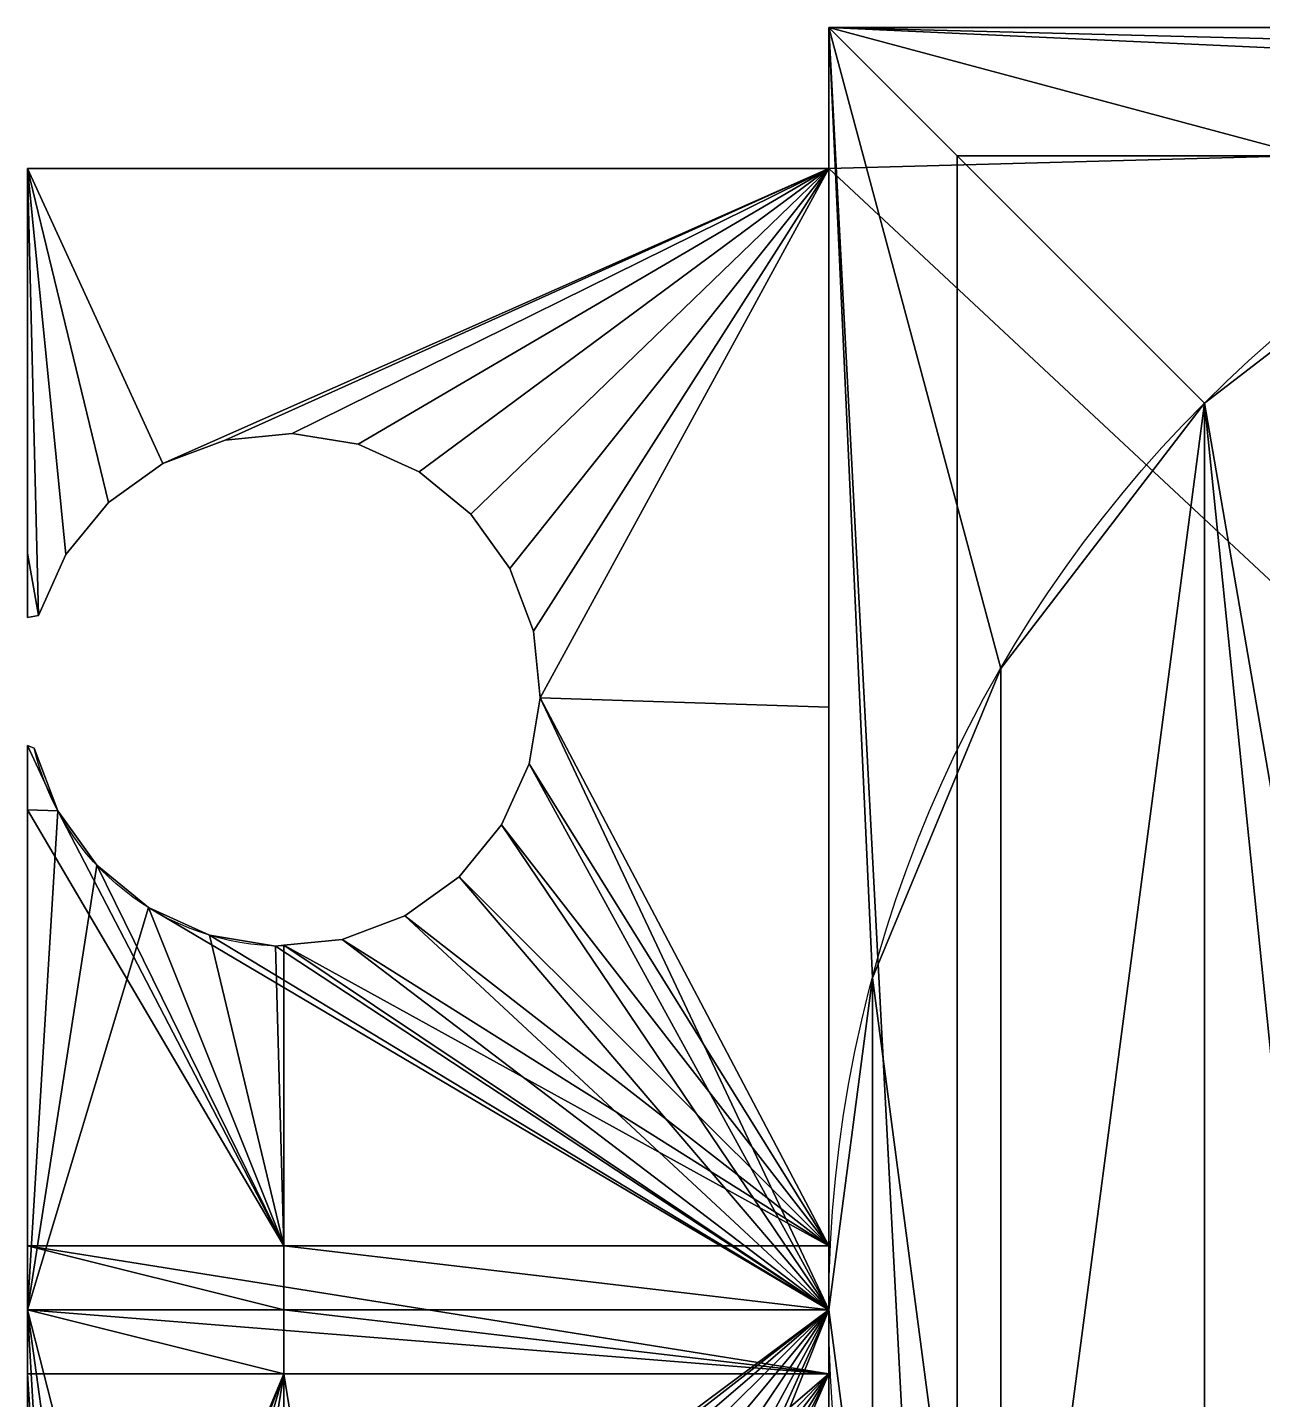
# Model space of a CAD drawing. Extents: x 14.6 to 67.6, y 90.1 to 110.1.
# Drawn here: x 14.58 to 24.21, y 99.44 to 110.14 of the extents above; entities that cross this region are included whole.
import ezdxf

# ---------------------------------------------------------------- set-up
doc = ezdxf.new("R2010")
doc.units = 0
doc.layers.get('0').update_dxf_attribs({"color": 13, "linetype": 'CONTINUOUS'})

# ---------------------------------------------------------------- blocks, each defined once
blk = doc.blocks.new('GROUP_1')
for p, q in [((6.25, 20, 23.65), (6.25, 0, 23.65)), ((6.25, 20, 23.65), (46.75, 20, 23.65)), ((6.25, 18.9, 44.15), (0, 18.9, 44.15)), ((6.25, 18.9, 45.95), (0, 18.9, 45.95)), ((0, 15.9, 45.95), (0, 18.9, 45.95)), ((0, 18.9, 45.95), (0, 18.9, 44.15)), ((0, 15.4, 44.15), (0, 18.9, 44.15)), ((6.25, 18.9, 45.95), (6.25, 18.9, 44.15)), ((6.25, 14.7, 45.95), (6.25, 18.9, 45.95)), ((1.543, 16.783, 44.15), (2.063, 16.835, 44.15)), ((1.543, 16.783, 45.95), (2.063, 16.835, 45.95)), ((2.063, 16.835, 44.15), (2.578, 16.75, 44.15)), ((2.063, 16.835, 45.95), (2.063, 16.835, 44.15)), ((2.063, 16.835, 45.95), (2.578, 16.75, 45.95)), ((1.055, 16.599, 44.15), (1.543, 16.783, 44.15)), ((1.055, 16.599, 45.95), (1.543, 16.783, 45.95)), ((1.543, 16.783, 45.95), (1.543, 16.783, 44.15)), ((2.578, 16.75, 44.15), (3.054, 16.535, 44.15)), ((2.578, 16.75, 45.95), (3.054, 16.535, 45.95)), ((2.578, 16.75, 45.95), (2.578, 16.75, 44.15)), ((0.631, 16.295, 44.15), (1.055, 16.599, 44.15)), ((0.631, 16.295, 45.95), (1.055, 16.599, 45.95)), ((1.055, 16.599, 45.95), (1.055, 16.599, 44.15)), ((3.054, 16.535, 44.15), (3.458, 16.204, 44.15)), ((3.054, 16.535, 45.95), (3.054, 16.535, 44.15)), ((3.054, 16.535, 45.95), (3.458, 16.204, 45.95)), ((0.3, 15.891, 44.15), (0.631, 16.295, 44.15)), ((0.3, 15.891, 45.95), (0.631, 16.295, 45.95)), ((0.631, 16.295, 45.95), (0.631, 16.295, 44.15)), ((3.458, 16.204, 44.15), (3.762, 15.78, 44.15)), ((3.458, 16.204, 45.95), (3.762, 15.78, 45.95)), ((3.458, 16.204, 45.95), (3.458, 16.204, 44.15)), ((0, 15.4, 45.95), (0, 15.9, 45.95)), ((0.085, 15.415, 44.15), (0.3, 15.891, 44.15)), ((0.085, 15.415, 45.95), (0.3, 15.891, 45.95)), ((0.3, 15.891, 45.95), (0.3, 15.891, 44.15)), ((3.762, 15.78, 45.95), (3.946, 15.292, 45.95)), ((3.762, 15.78, 45.95), (3.762, 15.78, 44.15)), ((3.762, 15.78, 44.15), (3.946, 15.292, 44.15)), ((0, 15.4, 44.15), (0.085, 15.415, 44.15)), ((0, 15.4, 45.95), (0.085, 15.415, 45.95)), ((0.085, 15.415, 45.95), (0.085, 15.415, 44.15)), ((0, 15.4, 45.95), (0, 15.4, 44.15)), ((3.946, 15.292, 45.95), (3.998, 14.772, 45.95)), ((3.946, 15.292, 45.95), (3.946, 15.292, 44.15)), ((3.946, 15.292, 44.15), (3.998, 14.772, 44.15)), ((3.998, 14.772, 45.95), (3.913, 14.257, 45.95)), ((3.998, 14.772, 44.15), (3.913, 14.257, 44.15)), ((3.998, 14.772, 45.95), (6.25, 14.7, 45.95)), ((3.998, 14.772, 45.95), (3.998, 14.772, 44.15)), ((6.25, 10.5, 45.95), (6.25, 14.7, 45.95)), ((0, 14.4, 45.95), (0.052, 14.38, 45.95)), ((0, 13.9, 45.95), (0, 14.4, 45.95)), ((0, 14.4, 44.15), (0.052, 14.38, 44.15)), ((0, 14.4, 45.95), (0, 14.4, 44.15)), ((0, 10, 44.15), (0, 14.4, 44.15)), ((0.052, 14.38, 45.95), (0.052, 14.38, 44.15)), ((3.913, 14.257, 45.95), (3.698, 13.781, 45.95)), ((3.913, 14.257, 44.15), (3.698, 13.781, 44.15)), ((3.913, 14.257, 45.95), (3.913, 14.257, 44.15)), ((0, 10.5, 45.95), (0, 13.9, 45.95)), ((0.236, 13.892, 45.95), (0.236, 13.892, 44.15)), ((3.698, 13.781, 45.95), (3.367, 13.377, 45.95)), ((3.698, 13.781, 44.15), (3.367, 13.377, 44.15)), ((3.698, 13.781, 45.95), (3.698, 13.781, 44.15)), ((0.54, 13.468, 45.95), (0.54, 13.468, 44.15)), ((3.367, 13.377, 45.95), (2.943, 13.073, 45.95)), ((3.367, 13.377, 44.15), (2.943, 13.073, 44.15)), ((3.367, 13.377, 45.95), (3.367, 13.377, 44.15)), ((0.944, 13.137, 45.95), (0.944, 13.137, 44.15)), ((2.943, 13.073, 45.95), (2.455, 12.889, 45.95)), ((2.943, 13.073, 44.15), (2.455, 12.889, 44.15)), ((2.943, 13.073, 45.95), (2.943, 13.073, 44.15)), ((1.42, 12.922, 45.95), (1.42, 12.922, 44.15)), ((2.455, 12.889, 45.95), (1.999, 12.843, 45.95)), ((2.455, 12.889, 44.15), (1.999, 12.843, 44.15)), ((1.999, 12.843, 45.95), (1.999, 10.5, 45.95)), ((1.999, 12.843, 45.95), (1.999, 12.843, 44.15)), ((2.455, 12.889, 45.95), (2.455, 12.889, 44.15)), ((1.935, 12.837, 45.95), (1.935, 12.837, 44.15)), ((0, 10, 45.95), (0, 10.5, 45.95)), ((1.999, 10.5, 45.95), (0, 10.5, 45.95)), ((6.25, 10.5, 46.95), (0, 10.5, 45.95)), ((6.25, 10.5, 45.95), (1.999, 10.5, 45.95)), ((1.999, 10.5, 45.95), (1.999, 10, 45.95)), ((6.25, 10.5, 46.95), (6.25, 10, 46.95)), ((6.25, 10, 45.95), (6.25, 10.5, 45.95)), ((6.25, 10.5, 45.95), (6.25, 10.5, 46.95)), ((0, 10, 44.15), (6.25, 10, 44.15)), ((0, 9.5, 45.95), (0, 10, 45.95)), ((0, 5.36, 44.15), (0, 10, 44.15)), ((0, 10, 45.95), (0, 10, 44.15)), ((1.999, 10, 45.95), (0, 10, 45.95)), ((1.999, 10, 45.95), (1.999, 9.5, 45.95)), ((6.25, 10, 45.95), (1.999, 10, 45.95)), ((6.25, 10, 46.95), (6.25, 9.5, 46.95)), ((6.25, 9.5, 45.95), (6.25, 10, 45.95)), ((6.25, 9.5, 46.95), (0, 9.5, 45.95)), ((1.999, 9.5, 45.95), (0, 9.5, 45.95)), ((0, 5.36, 45.95), (0, 9.5, 45.95)), ((1.999, 9.5, 45.95), (1.999, 6.359, 45.95)), ((6.25, 9.5, 45.95), (1.999, 9.5, 45.95)), ((6.25, 9.5, 45.95), (6.25, 9.5, 46.95)), ((6.25, 4.36, 45.95), (6.25, 9.5, 45.95))]:
    blk.add_line(p, q)
at = {"color": 250}
for p, q in [((6.25, 20, 44.15), (6.25, 20, 53.25)), ((6.25, 20, 18.65), (6.25, 20, 23.65)), ((46.75, 20, 18.65), (6.25, 20, 18.65)), ((6.25, 20, 18.65), (7.25, 19, 17.15)), ((6.25, 20, 44.15), (6.25, 18.9, 44.15)), ((46.75, 20, 44.15), (6.25, 20, 44.15)), ((6.25, 20, 53.25), (16.25, 20, 53.25)), ((6.25, 10, 53.25), (6.25, 20, 53.25)), ((6.25, 20, 23.65), (6.25, 20, 44.15)), ((6.25, 0, 18.65), (6.25, 20, 18.65)), ((7.25, 19, 17.15), (45.75, 19, 17.15)), ((7.25, 1, 17.15), (7.25, 19, 17.15)), ((6.25, 18.9, 44.15), (6.25, 10, 44.15)), ((9.179, 17.071, 53.25), (9.179, 17.071, 54.55)), ((7.59, 15, 53.25), (7.59, 15, 54.55)), ((6.591, 12.588, 53.25), (6.591, 12.588, 54.55)), ((6.25, 10, 44.15), (6.25, 1.1, 44.15)), ((6.25, 10, 53.25), (6.25, 10, 54.55)), ((6.25, 10, 44.15), (6.25, 10, 45.95)), ((6.25, 10, 46.95), (6.25, 10, 53.25)), ((6.25, 10, 45.95), (6.25, 10, 46.95)), ((6.25, 0, 53.25), (6.25, 10, 53.25))]:
    blk.add_line(p, q, dxfattribs=at)
at = {"color": 250, "extrusion": (0, 0, -1)}
for centre, start, end in [((-16.25, 10, -54.55), 0, 90), ((-16.25, 10, -53.25), 0, 90), ((-16.25, 10, -54.55), 270, 0), ((-16.25, 10, -53.25), 270, 0)]:
    blk.add_arc(centre, 10, start, end, dxfattribs=at)
at = {"extrusion": (0, 0, -1)}
for centre in [(-1.999, 14.836, -45.95), (-1.999, 14.836, -44.15)]:
    blk.add_arc(centre, 2, 270, 346.8328, dxfattribs=at)
at = {"color": 250}
mesh = blk.add_polyface(dxfattribs=at)
corners = [(9.179, 2.929, 54.55), (10.116, 8.356, 54.55), (9.9, 10, 54.55), (11.25, 1.34, 54.55), (10.751, 6.825, 54.55), (11.76, 5.51, 54.55), (13.662, 0.341, 54.55), (13.075, 4.501, 54.55), (14.606, 3.866, 54.55), (16.25, 0, 54.55), (16.25, 3.65, 54.55), (18.838, 0.341, 54.55), (17.894, 3.866, 54.55), (19.425, 4.501, 54.55), (20.25, 0.926, 54.55), (20.74, 5.51, 54.55), (28.5, 0.926, 54.55), (21.749, 6.825, 54.55), (22.384, 8.356, 54.55), (22.6, 10, 54.55), (27.051, 9.612, 54.55), (27, 10, 54.55), (27.201, 9.25, 54.55), (27.439, 8.939, 54.55), (27.75, 8.701, 54.55), (28.112, 8.551, 54.55), (28.5, 8.5, 54.55), (6.591, 7.412, 54.55), (6.591, 12.588, 54.55), (6.25, 10, 54.55), (7.59, 5, 54.55), (7.59, 15, 54.55), (9.179, 17.071, 54.55), (10.116, 11.644, 54.55), (11.25, 18.66, 54.55), (10.751, 13.175, 54.55), (11.76, 14.49, 54.55), (13.662, 19.659, 54.55), (13.075, 15.499, 54.55), (14.606, 16.134, 54.55), (16.25, 20, 54.55), (16.25, 16.35, 54.55), (17.894, 16.134, 54.55), (18.838, 19.659, 54.55), (19.425, 15.499, 54.55), (20.25, 19.074, 54.55), (20.74, 14.49, 54.55), (28.5, 19.074, 54.55), (21.749, 13.175, 54.55), (22.384, 11.644, 54.55), (27.051, 10.388, 54.55), (27.201, 10.75, 54.55), (27.439, 11.061, 54.55), (27.75, 11.299, 54.55), (28.112, 11.449, 54.55), (28.5, 11.5, 54.55)]
mesh.append_faces([[corners[k] for k in face] for face in [(25, 16, 26), (27, 28, 29), (47, 54, 55)]], dxfattribs={"vtx0": -1, "color": 250})
mesh.append_faces([[corners[k] for k in face] for face in [(1, 3, 4), (4, 3, 5), (5, 6, 7), (7, 6, 8), (8, 9, 10), (10, 11, 12), (12, 11, 13), (13, 14, 15), (15, 16, 17), (17, 16, 18), (18, 16, 19), (20, 16, 22), (22, 16, 23), (23, 16, 24), (24, 16, 25), (28, 30, 31), (31, 30, 32), (32, 33, 34), (34, 36, 37), (37, 39, 40), (40, 42, 43), (43, 44, 45), (45, 46, 47), (50, 19, 21)]], dxfattribs={"vtx0": -1, "vtx1": -1, "color": 250})
mesh.append_faces([[corners[k] for k in face] for face in [(19, 16, 20), (32, 0, 2), (47, 19, 50)]], dxfattribs={"vtx0": -1, "vtx1": -1, "vtx2": -1, "color": 250})
mesh.append_faces([[corners[k] for k in face] for face in [(0, 1, 2), (1, 0, 3), (5, 3, 6), (8, 6, 9), (10, 9, 11), (13, 11, 14), (15, 14, 16), (19, 20, 21), (28, 27, 30), (32, 30, 0), (32, 2, 33), (34, 33, 35), (34, 35, 36), (37, 36, 38), (37, 38, 39), (40, 39, 41), (40, 41, 42), (43, 42, 44), (45, 44, 46), (47, 46, 48), (47, 48, 49), (47, 49, 19), (47, 50, 51), (47, 51, 52), (47, 52, 53), (47, 53, 54)]], dxfattribs={"vtx0": -1, "vtx2": -1, "color": 250})
mesh = blk.add_polyface(dxfattribs=at)
corners = [(6.25, 20, 23.65), (46.75, 20, 18.65), (6.25, 20, 18.65), (46.75, 20, 20.15), (46.75, 20, 23.65)]
mesh.append_faces([[corners[k] for k in face] for face in [(0, 1, 2), (3, 0, 4)]], dxfattribs={"vtx0": -1, "color": 250})
mesh.append_faces([[corners[k] for k in face] for face in [(1, 0, 3)]], dxfattribs={"vtx0": -1, "vtx1": -1, "color": 250})
mesh = blk.add_polyface()
corners = [(46.75, 20, 44.15), (6.25, 18.9, 44.15), (6.25, 20, 44.15), (26.5, 0, 44.15), (46.75, 0, 44.15), (46.75, 18.9, 44.15), (46.75, 1.1, 44.15), (6.25, 10, 44.15), (6.25, 0, 44.15), (6.25, 1.1, 44.15)]
mesh.append_faces([[corners[k] for k in face] for face in [(0, 1, 2), (4, 5, 6), (7, 8, 9)]], dxfattribs={"vtx0": -1})
mesh.append_faces([[corners[k] for k in face] for face in [(3, 0, 4), (8, 1, 3)]], dxfattribs={"vtx0": -1, "vtx1": -1})
mesh.append_faces([[corners[k] for k in face] for face in [(1, 0, 3)]], dxfattribs={"vtx0": -1, "vtx1": -1, "vtx2": -1})
mesh.append_faces([[corners[k] for k in face] for face in [(4, 0, 5), (8, 7, 1)]], dxfattribs={"vtx0": -1, "vtx2": -1})
mesh = blk.add_polyface(dxfattribs=at)
corners = [(6.591, 12.588, 53.25), (6.25, 20, 53.25), (6.25, 10, 53.25), (7.59, 15, 53.25), (9.179, 17.071, 53.25), (11.25, 18.66, 53.25), (13.662, 19.659, 53.25), (16.25, 20, 53.25)]
mesh.append_faces([[corners[k] for k in face] for face in [(0, 1, 2), (1, 6, 7)]], dxfattribs={"vtx0": -1, "color": 250})
mesh.append_faces([[corners[k] for k in face] for face in [(1, 0, 3), (1, 3, 4), (1, 4, 5), (1, 5, 6)]], dxfattribs={"vtx0": -1, "vtx2": -1, "color": 250})
mesh = blk.add_polyface(dxfattribs=at)
corners = [(6.25, 20, 44.15), (46.75, 20, 23.65), (6.25, 20, 23.65), (46.75, 20, 44.15)]
mesh.append_faces([[corners[k] for k in face] for face in [(0, 1, 2), (1, 0, 3)]], dxfattribs={"vtx0": -1, "color": 250})
mesh = blk.add_polyface(dxfattribs=at)
corners = [(6.25, 1.1, 44.15), (6.25, 0, 23.65), (6.25, 0, 44.15), (6.25, 20, 23.65), (6.25, 10, 44.15), (6.25, 18.9, 44.15), (6.25, 20, 44.15)]
mesh.append_faces([[corners[k] for k in face] for face in [(0, 1, 2), (3, 5, 6)]], dxfattribs={"vtx0": -1, "color": 250})
mesh.append_faces([[corners[k] for k in face] for face in [(1, 0, 3)]], dxfattribs={"vtx0": -1, "vtx1": -1, "color": 250})
mesh.append_faces([[corners[k] for k in face] for face in [(3, 0, 4), (3, 4, 5)]], dxfattribs={"vtx0": -1, "vtx2": -1, "color": 250})
mesh = blk.add_polyface(dxfattribs=at)
corners = [(6.25, 20, 23.65), (6.25, 0, 18.65), (6.25, 0, 23.65), (6.25, 20, 18.65)]
mesh.append_faces([[corners[k] for k in face] for face in [(0, 1, 2), (1, 0, 3)]], dxfattribs={"vtx0": -1, "color": 250})
mesh = blk.add_polyface()
corners = [(46.75, 20, 23.65), (6.25, 0, 23.65), (6.25, 20, 23.65), (26.5, 0, 23.65), (46.75, 0, 23.65)]
mesh.append_faces([[corners[k] for k in face] for face in [(0, 1, 2), (3, 0, 4)]], dxfattribs={"vtx0": -1})
mesh.append_faces([[corners[k] for k in face] for face in [(1, 0, 3)]], dxfattribs={"vtx0": -1, "vtx1": -1})
mesh = blk.add_polyface(dxfattribs=at)
corners = [(6.25, 20, 53.25), (6.25, 10, 46.95), (6.25, 10, 53.25), (6.25, 10.5, 46.95), (6.25, 10.5, 45.95), (6.25, 14.7, 45.95), (6.25, 18.9, 45.95), (6.25, 18.9, 44.15), (6.25, 20, 44.15)]
mesh.append_faces([[corners[k] for k in face] for face in [(0, 1, 2), (7, 0, 8)]], dxfattribs={"vtx0": -1, "color": 250})
mesh.append_faces([[corners[k] for k in face] for face in [(1, 0, 3), (3, 0, 4), (4, 0, 5), (5, 0, 6), (6, 0, 7)]], dxfattribs={"vtx0": -1, "vtx1": -1, "color": 250})
mesh = blk.add_polyface(dxfattribs=at)
corners = [(6.25, 20, 18.65), (7.25, 1, 17.15), (6.25, 0, 18.65), (7.25, 19, 17.15)]
mesh.append_faces([[corners[k] for k in face] for face in [(0, 1, 2), (1, 0, 3)]], dxfattribs={"vtx0": -1, "color": 250})
mesh = blk.add_polyface(dxfattribs=at)
corners = [(6.25, 20, 53.25), (46.75, 20, 44.15), (6.25, 20, 44.15), (46.75, 20, 47.75), (46.75, 20, 53.25), (16.25, 20, 53.25)]
mesh.append_faces([[corners[k] for k in face] for face in [(0, 1, 2), (4, 0, 5)]], dxfattribs={"vtx0": -1, "color": 250})
mesh.append_faces([[corners[k] for k in face] for face in [(1, 0, 3), (3, 0, 4)]], dxfattribs={"vtx0": -1, "vtx1": -1, "color": 250})
mesh = blk.add_polyface(dxfattribs=at)
corners = [(46.75, 20, 18.65), (6.25, 0, 18.65), (6.25, 20, 18.65), (26.5, 0, 18.65), (46.75, 0, 18.65)]
mesh.append_faces([[corners[k] for k in face] for face in [(0, 1, 2), (3, 0, 4)]], dxfattribs={"vtx0": -1, "color": 250})
mesh.append_faces([[corners[k] for k in face] for face in [(1, 0, 3)]], dxfattribs={"vtx0": -1, "vtx1": -1, "color": 250})
mesh = blk.add_polyface(dxfattribs=at)
corners = [(6.25, 20, 18.65), (45.75, 19, 17.15), (7.25, 19, 17.15), (46.75, 20, 18.65)]
mesh.append_faces([[corners[k] for k in face] for face in [(0, 1, 2), (1, 0, 3)]], dxfattribs={"vtx0": -1, "color": 250})
mesh = blk.add_polyface(dxfattribs=at)
corners = [(45.75, 19, 17.15), (7.25, 1, 17.15), (7.25, 19, 17.15), (45.75, 1, 17.15)]
mesh.append_faces([[corners[k] for k in face] for face in [(0, 1, 2), (1, 0, 3)]], dxfattribs={"vtx0": -1, "color": 250})
mesh = blk.add_polyface(dxfattribs=at)
corners = [(0.085, 15.415, 45.95), (0, 15.9, 45.95), (0, 15.4, 45.95), (0, 18.9, 45.95), (0.3, 15.891, 45.95), (0.631, 16.295, 45.95), (1.055, 16.599, 45.95), (6.25, 18.9, 45.95), (1.543, 16.783, 45.95), (2.063, 16.835, 45.95), (2.578, 16.75, 45.95), (3.054, 16.535, 45.95), (3.458, 16.204, 45.95), (3.762, 15.78, 45.95), (3.946, 15.292, 45.95), (3.998, 14.772, 45.95), (6.25, 14.7, 45.95)]
mesh.append_faces([[corners[k] for k in face] for face in [(0, 1, 2), (7, 15, 16)]], dxfattribs={"vtx0": -1, "color": 250})
mesh.append_faces([[corners[k] for k in face] for face in [(1, 0, 3), (3, 6, 7)]], dxfattribs={"vtx0": -1, "vtx1": -1, "color": 250})
mesh.append_faces([[corners[k] for k in face] for face in [(3, 0, 4), (3, 4, 5), (3, 5, 6), (7, 6, 8), (7, 8, 9), (7, 9, 10), (7, 10, 11), (7, 11, 12), (7, 12, 13), (7, 13, 14), (7, 14, 15)]], dxfattribs={"vtx0": -1, "vtx2": -1, "color": 250})
mesh = blk.add_polyface(dxfattribs=at)
corners = [(0, 18.9, 45.95), (6.25, 18.9, 44.15), (0, 18.9, 44.15), (6.25, 18.9, 45.95)]
mesh.append_faces([[corners[k] for k in face] for face in [(0, 1, 2), (1, 0, 3)]], dxfattribs={"vtx0": -1, "color": 250})
mesh = blk.add_polyface(dxfattribs=at)
corners = [(0, 15.9, 45.95), (0, 15.4, 44.15), (0, 15.4, 45.95), (0, 18.9, 44.15), (0, 18.9, 45.95)]
mesh.append_faces([[corners[k] for k in face] for face in [(0, 1, 2), (3, 0, 4)]], dxfattribs={"vtx0": -1, "color": 250})
mesh.append_faces([[corners[k] for k in face] for face in [(1, 0, 3)]], dxfattribs={"vtx0": -1, "vtx1": -1, "color": 250})
mesh = blk.add_polyface(dxfattribs=at)
corners = [(0, 18.9, 44.15), (0.085, 15.415, 44.15), (0, 15.4, 44.15), (0.3, 15.891, 44.15), (0.631, 16.295, 44.15), (1.055, 16.599, 44.15), (6.25, 18.9, 44.15), (1.543, 16.783, 44.15), (2.063, 16.835, 44.15), (2.578, 16.75, 44.15), (3.054, 16.535, 44.15), (3.458, 16.204, 44.15), (3.762, 15.78, 44.15), (3.946, 15.292, 44.15), (3.998, 14.772, 44.15), (6.25, 10, 44.15), (0, 10, 44.15), (0.944, 13.137, 44.15), (0.54, 13.468, 44.15), (0.236, 13.892, 44.15), (0, 14.4, 44.15), (0.052, 14.38, 44.15), (1.42, 12.922, 44.15), (1.935, 12.837, 44.15), (1.999, 12.843, 44.15), (2.455, 12.889, 44.15), (2.943, 13.073, 44.15), (3.367, 13.377, 44.15), (3.698, 13.781, 44.15), (3.913, 14.257, 44.15)]
mesh.append_faces([[corners[k] for k in face] for face in [(0, 1, 2), (19, 20, 21)]], dxfattribs={"vtx0": -1, "color": 250})
mesh.append_faces([[corners[k] for k in face] for face in [(1, 0, 3), (3, 0, 4), (4, 0, 5), (5, 6, 7), (7, 6, 8), (8, 6, 9), (9, 6, 10), (10, 6, 11), (11, 6, 12), (12, 6, 13), (13, 6, 14), (16, 17, 15), (17, 16, 18), (18, 16, 19)]], dxfattribs={"vtx0": -1, "vtx1": -1, "color": 250})
mesh.append_faces([[corners[k] for k in face] for face in [(5, 0, 6), (14, 6, 15), (19, 16, 20), (15, 17, 22), (15, 22, 23), (15, 23, 24), (15, 24, 25), (15, 25, 26), (15, 26, 27), (15, 27, 28), (15, 28, 29), (15, 29, 14)]], dxfattribs={"vtx0": -1, "vtx2": -1, "color": 250})
mesh = blk.add_polyface(dxfattribs=at)
corners = [(6.25, 10, 45.95), (6.25, 18.9, 44.15), (6.25, 10, 44.15), (6.25, 10.5, 45.95), (6.25, 14.7, 45.95), (6.25, 18.9, 45.95)]
mesh.append_faces([[corners[k] for k in face] for face in [(0, 1, 2), (1, 4, 5)]], dxfattribs={"vtx0": -1, "color": 250})
mesh.append_faces([[corners[k] for k in face] for face in [(1, 0, 3), (1, 3, 4)]], dxfattribs={"vtx0": -1, "vtx2": -1, "color": 250})
mesh = blk.add_polyface(dxfattribs=at)
corners = [(9.179, 17.071, 54.55), (11.25, 18.66, 53.25), (9.179, 17.071, 53.25), (11.25, 18.66, 54.55)]
mesh.append_faces([[corners[k] for k in face] for face in [(0, 1, 2), (1, 0, 3)]], dxfattribs={"vtx0": -1, "color": 250})
mesh = blk.add_polyface(dxfattribs=at)
corners = [(9.179, 17.071, 54.55), (7.59, 15, 53.25), (7.59, 15, 54.55), (9.179, 17.071, 53.25)]
mesh.append_faces([[corners[k] for k in face] for face in [(0, 1, 2), (1, 0, 3)]], dxfattribs={"vtx0": -1, "color": 250})
mesh = blk.add_polyface(dxfattribs=at)
corners = [(2.063, 16.835, 45.95), (1.543, 16.783, 44.15), (2.063, 16.835, 44.15), (1.543, 16.783, 45.95)]
mesh.append_faces([[corners[k] for k in face] for face in [(0, 1, 2), (1, 0, 3)]], dxfattribs={"vtx0": -1, "color": 250})
mesh = blk.add_polyface(dxfattribs=at)
corners = [(2.578, 16.75, 45.95), (2.063, 16.835, 44.15), (2.578, 16.75, 44.15), (2.063, 16.835, 45.95)]
mesh.append_faces([[corners[k] for k in face] for face in [(0, 1, 2), (1, 0, 3)]], dxfattribs={"vtx0": -1, "color": 250})
mesh = blk.add_polyface(dxfattribs=at)
corners = [(1.543, 16.783, 45.95), (1.055, 16.599, 44.15), (1.543, 16.783, 44.15), (1.055, 16.599, 45.95)]
mesh.append_faces([[corners[k] for k in face] for face in [(0, 1, 2), (1, 0, 3)]], dxfattribs={"vtx0": -1, "color": 250})
mesh = blk.add_polyface(dxfattribs=at)
corners = [(3.054, 16.535, 45.95), (2.578, 16.75, 44.15), (3.054, 16.535, 44.15), (2.578, 16.75, 45.95)]
mesh.append_faces([[corners[k] for k in face] for face in [(0, 1, 2), (1, 0, 3)]], dxfattribs={"vtx0": -1, "color": 250})
mesh = blk.add_polyface(dxfattribs=at)
corners = [(1.055, 16.599, 45.95), (0.631, 16.295, 44.15), (1.055, 16.599, 44.15), (0.631, 16.295, 45.95)]
mesh.append_faces([[corners[k] for k in face] for face in [(0, 1, 2), (1, 0, 3)]], dxfattribs={"vtx0": -1, "color": 250})
mesh = blk.add_polyface(dxfattribs=at)
corners = [(3.458, 16.204, 45.95), (3.054, 16.535, 44.15), (3.458, 16.204, 44.15), (3.054, 16.535, 45.95)]
mesh.append_faces([[corners[k] for k in face] for face in [(0, 1, 2), (1, 0, 3)]], dxfattribs={"vtx0": -1, "color": 250})
mesh = blk.add_polyface(dxfattribs=at)
corners = [(0.631, 16.295, 44.15), (0.3, 15.891, 45.95), (0.3, 15.891, 44.15), (0.631, 16.295, 45.95)]
mesh.append_faces([[corners[k] for k in face] for face in [(0, 1, 2), (1, 0, 3)]], dxfattribs={"vtx0": -1, "color": 250})
mesh = blk.add_polyface(dxfattribs=at)
corners = [(3.458, 16.204, 45.95), (3.762, 15.78, 44.15), (3.762, 15.78, 45.95), (3.458, 16.204, 44.15)]
mesh.append_faces([[corners[k] for k in face] for face in [(0, 1, 2), (1, 0, 3)]], dxfattribs={"vtx0": -1, "color": 250})
mesh = blk.add_polyface(dxfattribs=at)
corners = [(0.3, 15.891, 44.15), (0.085, 15.415, 45.95), (0.085, 15.415, 44.15), (0.3, 15.891, 45.95)]
mesh.append_faces([[corners[k] for k in face] for face in [(0, 1, 2), (1, 0, 3)]], dxfattribs={"vtx0": -1, "color": 250})
mesh = blk.add_polyface(dxfattribs=at)
corners = [(3.762, 15.78, 45.95), (3.946, 15.292, 44.15), (3.946, 15.292, 45.95), (3.762, 15.78, 44.15)]
mesh.append_faces([[corners[k] for k in face] for face in [(0, 1, 2), (1, 0, 3)]], dxfattribs={"vtx0": -1, "color": 250})
mesh = blk.add_polyface(dxfattribs=at)
corners = [(0.085, 15.415, 45.95), (0, 15.4, 44.15), (0.085, 15.415, 44.15), (0, 15.4, 45.95)]
mesh.append_faces([[corners[k] for k in face] for face in [(0, 1, 2), (1, 0, 3)]], dxfattribs={"vtx0": -1, "color": 250})
mesh = blk.add_polyface(dxfattribs=at)
corners = [(3.946, 15.292, 45.95), (3.998, 14.772, 44.15), (3.998, 14.772, 45.95), (3.946, 15.292, 44.15)]
mesh.append_faces([[corners[k] for k in face] for face in [(0, 1, 2), (1, 0, 3)]], dxfattribs={"vtx0": -1, "color": 250})
mesh = blk.add_polyface(dxfattribs=at)
corners = [(7.59, 15, 54.55), (6.591, 12.588, 53.25), (6.591, 12.588, 54.55), (7.59, 15, 53.25)]
mesh.append_faces([[corners[k] for k in face] for face in [(0, 1, 2), (1, 0, 3)]], dxfattribs={"vtx0": -1, "color": 250})
mesh = blk.add_polyface(dxfattribs=at)
corners = [(6.25, 10.5, 45.95), (1.999, 12.843, 45.95), (1.999, 10.5, 45.95), (2.455, 12.889, 45.95), (2.943, 13.073, 45.95), (3.367, 13.377, 45.95), (3.698, 13.781, 45.95), (3.913, 14.257, 45.95), (3.998, 14.772, 45.95), (6.25, 14.7, 45.95)]
mesh.append_faces([[corners[k] for k in face] for face in [(0, 1, 2), (8, 0, 9)]], dxfattribs={"vtx0": -1, "color": 250})
mesh.append_faces([[corners[k] for k in face] for face in [(1, 0, 3), (3, 0, 4), (4, 0, 5), (5, 0, 6), (6, 0, 7), (7, 0, 8)]], dxfattribs={"vtx0": -1, "vtx1": -1, "color": 250})
mesh = blk.add_polyface(dxfattribs=at)
corners = [(3.998, 14.772, 45.95), (3.913, 14.257, 44.15), (3.913, 14.257, 45.95), (3.998, 14.772, 44.15)]
mesh.append_faces([[corners[k] for k in face] for face in [(0, 1, 2), (1, 0, 3)]], dxfattribs={"vtx0": -1, "color": 250})
mesh = blk.add_polyface(dxfattribs=at)
corners = [(1.999, 10.5, 45.95), (0, 13.9, 45.95), (0, 10.5, 45.95), (0.236, 13.892, 45.95), (0, 14.4, 45.95), (0.052, 14.38, 45.95), (0.54, 13.468, 45.95), (0.944, 13.137, 45.95), (1.42, 12.922, 45.95), (1.935, 12.837, 45.95), (1.999, 12.843, 45.95)]
mesh.append_faces([[corners[k] for k in face] for face in [(0, 1, 2), (4, 3, 5), (9, 0, 10)]], dxfattribs={"vtx0": -1, "color": 250})
mesh.append_faces([[corners[k] for k in face] for face in [(1, 3, 4), (3, 0, 6), (6, 0, 7), (7, 0, 8), (8, 0, 9)]], dxfattribs={"vtx0": -1, "vtx1": -1, "color": 250})
mesh.append_faces([[corners[k] for k in face] for face in [(1, 0, 3)]], dxfattribs={"vtx0": -1, "vtx1": -1, "vtx2": -1, "color": 250})
mesh = blk.add_polyface(dxfattribs=at)
corners = [(0, 14.4, 45.95), (0.052, 14.38, 44.15), (0, 14.4, 44.15), (0.052, 14.38, 45.95)]
mesh.append_faces([[corners[k] for k in face] for face in [(0, 1, 2), (1, 0, 3)]], dxfattribs={"vtx0": -1, "color": 250})
mesh = blk.add_polyface(dxfattribs=at)
corners = [(0, 10.5, 45.95), (0, 10, 44.15), (0, 10, 45.95), (0, 14.4, 44.15), (0, 13.9, 45.95), (0, 14.4, 45.95)]
mesh.append_faces([[corners[k] for k in face] for face in [(0, 1, 2), (3, 4, 5)]], dxfattribs={"vtx0": -1, "color": 250})
mesh.append_faces([[corners[k] for k in face] for face in [(1, 0, 3)]], dxfattribs={"vtx0": -1, "vtx1": -1, "color": 250})
mesh.append_faces([[corners[k] for k in face] for face in [(3, 0, 4)]], dxfattribs={"vtx0": -1, "vtx2": -1, "color": 250})
mesh = blk.add_polyface(dxfattribs=at)
corners = [(0.052, 14.38, 44.15), (0.236, 13.892, 45.95), (0.236, 13.892, 44.15), (0.052, 14.38, 45.95)]
mesh.append_faces([[corners[k] for k in face] for face in [(0, 1, 2), (1, 0, 3)]], dxfattribs={"vtx0": -1, "color": 250})
mesh = blk.add_polyface(dxfattribs=at)
corners = [(3.913, 14.257, 45.95), (3.698, 13.781, 44.15), (3.698, 13.781, 45.95), (3.913, 14.257, 44.15)]
mesh.append_faces([[corners[k] for k in face] for face in [(0, 1, 2), (1, 0, 3)]], dxfattribs={"vtx0": -1, "color": 250})
mesh = blk.add_polyface(dxfattribs=at)
corners = [(0.236, 13.892, 44.15), (0.54, 13.468, 45.95), (0.54, 13.468, 44.15), (0.236, 13.892, 45.95)]
mesh.append_faces([[corners[k] for k in face] for face in [(0, 1, 2), (1, 0, 3)]], dxfattribs={"vtx0": -1, "color": 250})
mesh = blk.add_polyface(dxfattribs=at)
corners = [(3.698, 13.781, 45.95), (3.367, 13.377, 44.15), (3.367, 13.377, 45.95), (3.698, 13.781, 44.15)]
mesh.append_faces([[corners[k] for k in face] for face in [(0, 1, 2), (1, 0, 3)]], dxfattribs={"vtx0": -1, "color": 250})
mesh = blk.add_polyface(dxfattribs=at)
corners = [(0.54, 13.468, 45.95), (0.944, 13.137, 44.15), (0.54, 13.468, 44.15), (0.944, 13.137, 45.95)]
mesh.append_faces([[corners[k] for k in face] for face in [(0, 1, 2), (1, 0, 3)]], dxfattribs={"vtx0": -1, "color": 250})
mesh = blk.add_polyface(dxfattribs=at)
corners = [(2.943, 13.073, 45.95), (3.367, 13.377, 44.15), (2.943, 13.073, 44.15), (3.367, 13.377, 45.95)]
mesh.append_faces([[corners[k] for k in face] for face in [(0, 1, 2), (1, 0, 3)]], dxfattribs={"vtx0": -1, "color": 250})
mesh = blk.add_polyface(dxfattribs=at)
corners = [(0.944, 13.137, 45.95), (1.42, 12.922, 44.15), (0.944, 13.137, 44.15), (1.42, 12.922, 45.95)]
mesh.append_faces([[corners[k] for k in face] for face in [(0, 1, 2), (1, 0, 3)]], dxfattribs={"vtx0": -1, "color": 250})
mesh = blk.add_polyface(dxfattribs=at)
corners = [(2.455, 12.889, 45.95), (2.943, 13.073, 44.15), (2.455, 12.889, 44.15), (2.943, 13.073, 45.95)]
mesh.append_faces([[corners[k] for k in face] for face in [(0, 1, 2), (1, 0, 3)]], dxfattribs={"vtx0": -1, "color": 250})
mesh = blk.add_polyface(dxfattribs=at)
corners = [(1.42, 12.922, 45.95), (1.935, 12.837, 44.15), (1.42, 12.922, 44.15), (1.935, 12.837, 45.95)]
mesh.append_faces([[corners[k] for k in face] for face in [(0, 1, 2), (1, 0, 3)]], dxfattribs={"vtx0": -1, "color": 250})
mesh = blk.add_polyface(dxfattribs=at)
corners = [(1.935, 12.837, 45.95), (1.999, 12.843, 44.15), (1.935, 12.837, 44.15), (1.999, 12.843, 45.95)]
mesh.append_faces([[corners[k] for k in face] for face in [(0, 1, 2), (1, 0, 3)]], dxfattribs={"vtx0": -1, "color": 250})
mesh = blk.add_polyface(dxfattribs=at)
corners = [(1.999, 12.843, 45.95), (2.455, 12.889, 44.15), (1.999, 12.843, 44.15), (2.455, 12.889, 45.95)]
mesh.append_faces([[corners[k] for k in face] for face in [(0, 1, 2), (1, 0, 3)]], dxfattribs={"vtx0": -1, "color": 250})
mesh = blk.add_polyface(dxfattribs=at)
corners = [(6.591, 12.588, 54.55), (6.25, 10, 53.25), (6.25, 10, 54.55), (6.591, 12.588, 53.25)]
mesh.append_faces([[corners[k] for k in face] for face in [(0, 1, 2), (1, 0, 3)]], dxfattribs={"vtx0": -1, "color": 250})
mesh = blk.add_polyface()
corners = [(0, 10, 45.95), (6.25, 9.5, 46.95), (0, 9.5, 45.95), (0, 10.5, 45.95), (6.25, 10.5, 46.95), (6.25, 10, 46.95)]
mesh.append_faces([[corners[k] for k in face] for face in [(0, 1, 2), (1, 4, 5)]], dxfattribs={"vtx0": -1})
mesh.append_faces([[corners[k] for k in face] for face in [(1, 0, 3), (1, 3, 4)]], dxfattribs={"vtx0": -1, "vtx2": -1})
mesh = blk.add_polyface()
corners = [(6.25, 10.5, 46.95), (1.999, 10.5, 45.95), (6.25, 10.5, 45.95), (0, 10.5, 45.95)]
mesh.append_faces([[corners[k] for k in face] for face in [(0, 1, 2), (1, 0, 3)]], dxfattribs={"vtx0": -1})
mesh = blk.add_polyface(dxfattribs=at)
corners = [(1.999, 10, 45.95), (0, 10.5, 45.95), (0, 10, 45.95), (1.999, 10.5, 45.95)]
mesh.append_faces([[corners[k] for k in face] for face in [(0, 1, 2), (1, 0, 3)]], dxfattribs={"vtx0": -1, "color": 250})
mesh = blk.add_polyface(dxfattribs=at)
corners = [(6.25, 10, 45.95), (1.999, 10.5, 45.95), (1.999, 10, 45.95), (6.25, 10.5, 45.95)]
mesh.append_faces([[corners[k] for k in face] for face in [(0, 1, 2), (1, 0, 3)]], dxfattribs={"vtx0": -1, "color": 250})
mesh = blk.add_polyface(dxfattribs=at)
corners = [(0, 9.5, 45.95), (0, 5.36, 44.15), (0, 5.36, 45.95), (0, 10, 44.15), (0, 10, 45.95)]
mesh.append_faces([[corners[k] for k in face] for face in [(0, 1, 2), (3, 0, 4)]], dxfattribs={"vtx0": -1, "color": 250})
mesh.append_faces([[corners[k] for k in face] for face in [(1, 0, 3)]], dxfattribs={"vtx0": -1, "vtx1": -1, "color": 250})
mesh = blk.add_polyface(dxfattribs=at)
corners = [(0, 10, 44.15), (0.268, 5.359, 44.15), (0, 5.36, 44.15), (0.585, 5.773, 44.15), (0.999, 6.091, 44.15), (6.25, 10, 44.15), (1.482, 6.291, 44.15), (1.999, 6.359, 44.15), (2.516, 6.291, 44.15), (2.998, 6.091, 44.15), (3.412, 5.773, 44.15), (3.73, 5.359, 44.15), (3.93, 4.877, 44.15), (3.998, 4.36, 44.15), (6.25, 1.1, 44.15), (0, 1.1, 44.15), (1.482, 2.429, 44.15), (0.999, 2.629, 44.15), (0, 3.36, 44.15), (0.585, 2.946, 44.15), (0.268, 3.36, 44.15), (1.999, 2.361, 44.15), (2.516, 2.429, 44.15), (2.998, 2.629, 44.15), (3.412, 2.946, 44.15), (3.73, 3.36, 44.15), (3.93, 3.842, 44.15)]
mesh.append_faces([[corners[k] for k in face] for face in [(0, 1, 2), (19, 18, 20)]], dxfattribs={"vtx0": -1, "color": 250})
mesh.append_faces([[corners[k] for k in face] for face in [(1, 0, 3), (3, 0, 4), (4, 5, 6), (6, 5, 7), (7, 5, 8), (8, 5, 9), (9, 5, 10), (10, 5, 11), (11, 5, 12), (12, 5, 13), (15, 16, 14), (16, 15, 17), (17, 18, 19)]], dxfattribs={"vtx0": -1, "vtx1": -1, "color": 250})
mesh.append_faces([[corners[k] for k in face] for face in [(4, 0, 5), (13, 5, 14), (17, 15, 18), (14, 16, 21), (14, 21, 22), (14, 22, 23), (14, 23, 24), (14, 24, 25), (14, 25, 26), (14, 26, 13)]], dxfattribs={"vtx0": -1, "vtx2": -1, "color": 250})
mesh = blk.add_polyface(dxfattribs=at)
corners = [(1.999, 9.5, 45.95), (0, 10, 45.95), (0, 9.5, 45.95), (1.999, 10, 45.95)]
mesh.append_faces([[corners[k] for k in face] for face in [(0, 1, 2), (1, 0, 3)]], dxfattribs={"vtx0": -1, "color": 250})
mesh = blk.add_polyface(dxfattribs=at)
corners = [(6.25, 9.5, 45.95), (1.999, 10, 45.95), (1.999, 9.5, 45.95), (6.25, 10, 45.95)]
mesh.append_faces([[corners[k] for k in face] for face in [(0, 1, 2), (1, 0, 3)]], dxfattribs={"vtx0": -1, "color": 250})
mesh = blk.add_polyface(dxfattribs=at)
corners = [(6.25, 10, 54.55), (6.591, 7.412, 53.25), (6.591, 7.412, 54.55), (6.25, 10, 53.25)]
mesh.append_faces([[corners[k] for k in face] for face in [(0, 1, 2), (1, 0, 3)]], dxfattribs={"vtx0": -1, "color": 250})
mesh = blk.add_polyface(dxfattribs=at)
corners = [(6.25, 4.36, 45.95), (6.25, 1.1, 44.15), (6.25, 1.1, 45.95), (6.25, 10, 44.15), (6.25, 9.5, 45.95), (6.25, 10, 45.95)]
mesh.append_faces([[corners[k] for k in face] for face in [(0, 1, 2), (3, 4, 5)]], dxfattribs={"vtx0": -1, "color": 250})
mesh.append_faces([[corners[k] for k in face] for face in [(1, 0, 3)]], dxfattribs={"vtx0": -1, "vtx1": -1, "color": 250})
mesh.append_faces([[corners[k] for k in face] for face in [(3, 0, 4)]], dxfattribs={"vtx0": -1, "vtx2": -1, "color": 250})
mesh = blk.add_polyface(dxfattribs=at)
corners = [(6.25, 0, 53.25), (6.25, 1.1, 45.95), (6.25, 0, 44.15), (6.25, 10, 53.25), (6.25, 4.36, 45.95), (6.25, 9.5, 46.95), (6.25, 10, 46.95), (6.25, 9.5, 45.95), (6.25, 1.1, 44.15)]
mesh.append_faces([[corners[k] for k in face] for face in [(5, 3, 6)]], dxfattribs={"vtx0": -1, "color": 250})
mesh.append_faces([[corners[k] for k in face] for face in [(0, 1, 2), (1, 3, 4)]], dxfattribs={"vtx0": -1, "vtx1": -1, "color": 250})
mesh.append_faces([[corners[k] for k in face] for face in [(4, 3, 5)]], dxfattribs={"vtx0": -1, "vtx1": -1, "vtx2": -1, "color": 250})
mesh.append_faces([[corners[k] for k in face] for face in [(1, 0, 3)]], dxfattribs={"vtx0": -1, "vtx2": -1, "color": 250})
mesh.append_faces([[corners[k] for k in face] for face in [(7, 4, 5), (8, 2, 1)]], dxfattribs={"vtx1": -1, "color": 250})
mesh = blk.add_polyface(dxfattribs=at)
corners = [(6.25, 0, 53.25), (6.591, 7.412, 53.25), (6.25, 10, 53.25), (7.59, 5, 53.25), (9.179, 2.929, 53.25), (11.25, 1.34, 53.25), (13.662, 0.341, 53.25), (16.25, 0, 53.25)]
mesh.append_faces([[corners[k] for k in face] for face in [(0, 1, 2), (6, 0, 7)]], dxfattribs={"vtx0": -1, "color": 250})
mesh.append_faces([[corners[k] for k in face] for face in [(1, 0, 3), (3, 0, 4), (4, 0, 5), (5, 0, 6)]], dxfattribs={"vtx0": -1, "vtx1": -1, "color": 250})
mesh = blk.add_polyface()
corners = [(6.25, 9.5, 46.95), (1.999, 9.5, 45.95), (0, 9.5, 45.95), (6.25, 9.5, 45.95)]
mesh.append_faces([[corners[k] for k in face] for face in [(0, 1, 2), (1, 0, 3)]], dxfattribs={"vtx0": -1})
mesh = blk.add_polyface(dxfattribs=at)
corners = [(0.268, 5.359, 45.95), (0, 9.5, 45.95), (0, 5.36, 45.95), (1.999, 9.5, 45.95), (0.585, 5.773, 45.95), (0.999, 6.091, 45.95), (1.482, 6.291, 45.95), (1.999, 6.359, 45.95)]
mesh.append_faces([[corners[k] for k in face] for face in [(0, 1, 2), (3, 6, 7)]], dxfattribs={"vtx0": -1, "color": 250})
mesh.append_faces([[corners[k] for k in face] for face in [(1, 0, 3)]], dxfattribs={"vtx0": -1, "vtx1": -1, "color": 250})
mesh.append_faces([[corners[k] for k in face] for face in [(3, 0, 4), (3, 4, 5), (3, 5, 6)]], dxfattribs={"vtx0": -1, "vtx2": -1, "color": 250})
mesh = blk.add_polyface(dxfattribs=at)
corners = [(2.516, 6.291, 45.95), (1.999, 9.5, 45.95), (1.999, 6.359, 45.95), (6.25, 9.5, 45.95), (2.998, 6.091, 45.95), (3.412, 5.773, 45.95), (3.73, 5.359, 45.95), (3.93, 4.877, 45.95), (3.998, 4.36, 45.95), (6.25, 4.36, 45.95)]
mesh.append_faces([[corners[k] for k in face] for face in [(0, 1, 2), (3, 8, 9)]], dxfattribs={"vtx0": -1, "color": 250})
mesh.append_faces([[corners[k] for k in face] for face in [(1, 0, 3)]], dxfattribs={"vtx0": -1, "vtx1": -1, "color": 250})
mesh.append_faces([[corners[k] for k in face] for face in [(3, 0, 4), (3, 4, 5), (3, 5, 6), (3, 6, 7), (3, 7, 8)]], dxfattribs={"vtx0": -1, "vtx2": -1, "color": 250})

msp = doc.modelspace()

# ---------------------------------------------------------------- block references
msp.add_blockref('GROUP_1', (14.576, 90.136, -17.15))

doc.saveas('drawing.dxf')
